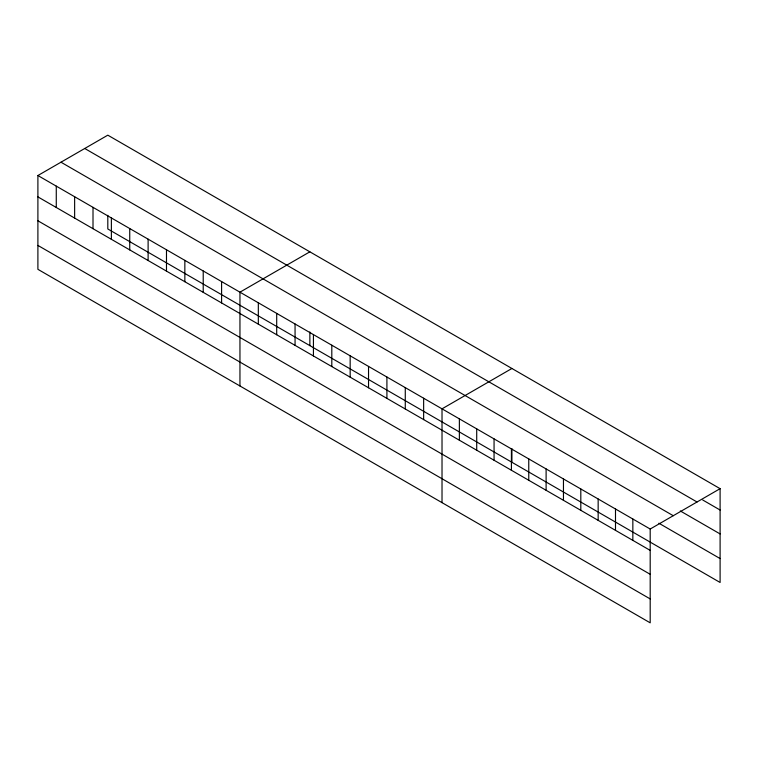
<?xml version="1.0" encoding="UTF-8"?>
<svg xmlns="http://www.w3.org/2000/svg" width="758" height="758" viewBox="0 0 758 758"><rect width="100%" height="100%" fill="white"/><g stroke="black" fill="none" stroke-linecap="round" stroke-linejoin="round"><path stroke-width="1.14" d="M650.193 574.299L650.193 529.027L37.9 175.524L37.9 269.327L650.193 622.83L650.193 574.299L37.9 220.786M107.807 215.31L107.807 228.973L720.1 582.476L720.1 488.673L107.807 135.17L37.9 175.524M309.861 251.827L239.954 292.181L239.954 385.983M511.915 368.483L442.018 408.837L442.018 502.639M650.193 529.027L720.1 488.673M702.751 500.015L720.1 510.03M84.735 148.483L697.028 501.995M680.305 510.958L720.1 533.935M60.972 162.203L673.265 515.715M658.873 523.219L720.1 558.57M37.9 196.881L650.193 550.384M37.9 245.421L650.193 598.924M632.845 519.012L632.845 540.369M615.496 508.997L615.496 530.354M598.157 498.982L598.157 520.339M580.808 488.967L580.808 510.324M563.459 478.952L563.459 500.308M546.111 468.937L546.111 490.293M528.762 458.922L528.762 480.278M511.915 448.622L511.915 462.285M511.413 448.907L511.413 470.263M494.064 438.882L494.064 460.248M476.716 428.867L476.716 450.224M459.367 418.852L459.367 440.209M423.646 398.234L423.646 419.591M405.274 387.632L405.274 408.988M386.912 377.02L386.912 398.376M368.54 366.417L368.54 387.774M350.168 355.815L350.168 377.171M331.805 345.203L331.805 366.569M313.433 334.6L313.433 355.957M309.861 331.966L309.861 345.629M295.061 323.998L295.061 345.354M276.698 313.395L276.698 334.752M258.326 302.783L258.326 324.14M221.592 281.578L221.592 302.935M203.22 270.966L203.22 292.332M184.848 260.364L184.848 281.72M166.485 249.761L166.485 271.118M148.113 239.158L148.113 260.515M129.741 228.546L129.741 249.903M111.379 217.944L111.379 239.301M93.007 207.341L93.007 228.698M74.635 196.739L74.635 218.096M56.272 186.127L56.272 207.484"/></g></svg>
